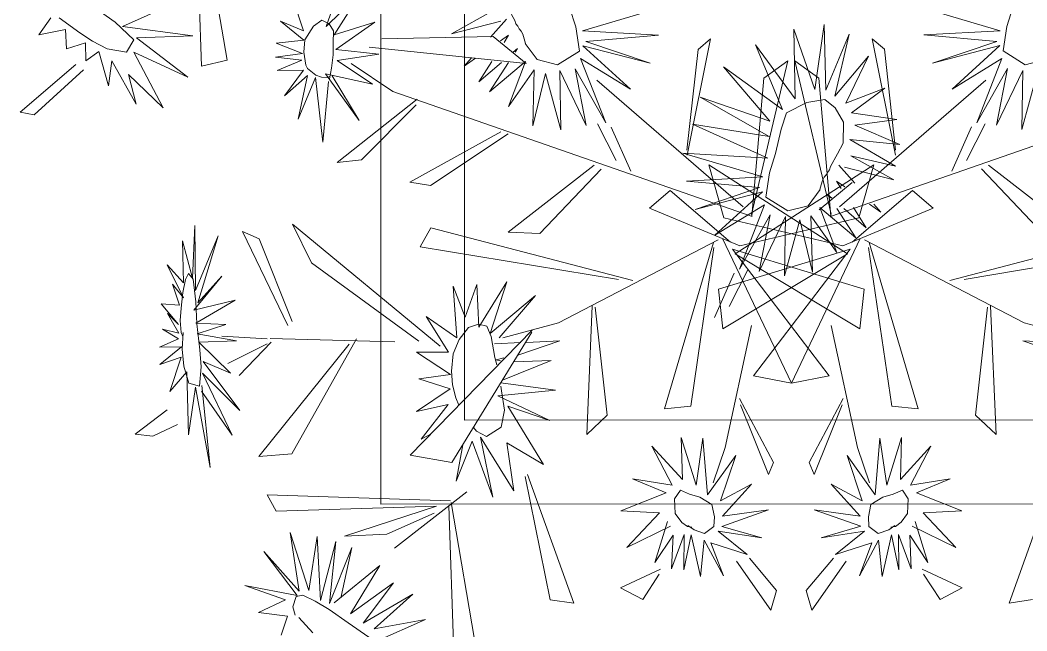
# Model space of a CAD drawing. Header units: inches. Extents: x -422522 to 22891, y -2973 to 414515.
# Drawn here: x 22813.83 to 22847.06, y 4749.01 to 4769.16 of the extents above; entities that cross this region are included whole.
import ezdxf

# ---------------------------------------------------------------- set-up
doc = ezdxf.new("R2010")
doc.units = ezdxf.units.IN
doc.header["$MEASUREMENT"] = 0
doc.layers.add('ARREDAMENTO', color=8, linetype='Continuous', lineweight=13)

msp = doc.modelspace()

# ---------------------------------------------------------------- linework, layer by layer
at = {"layer": 'ARREDAMENTO', "linetype": 'Continuous'}
for p, q in [((22819.81342, 4767.64494), (22819.61189, 4773.42235)), ((22819.69063, 4773.53408), (22820.66532, 4767.83432)), ((22824.46434, 4770.451), (22823.93009, 4768.94457)), ((22823.93009, 4768.94457), (22825.08971, 4770.09216)), ((22825.08971, 4770.09216), (22824.19865, 4768.67501)), ((22818.84039, 4769.67672), (22817.20689, 4768.94726)), ((22823.18203, 4768.80402), (22822.82911, 4769.88182)), ((22816.29218, 4769.56533), (22816.96974, 4769.0892)), ((22829.49191, 4769.49622), (22828.06784, 4768.70545)), ((22832.39287, 4768.80705), (22835.03403, 4769.58703)), ((22846.18279, 4768.80932), (22843.54137, 4769.58843)), ((22814.44532, 4768.67188), (22814.83789, 4769.2312)), ((22815.79669, 4768.73794), (22815.12312, 4769.23168)), ((22816.96974, 4769.0892), (22817.58051, 4768.50388)), ((22822.41953, 4769.1262), (22823.18203, 4768.80402)), ((22823.19544, 4768.49302), (22822.41953, 4769.1262)), ((22823.22688, 4768.50417), (22823.51409, 4768.96425)), ((22823.51409, 4768.96425), (22823.78425, 4769.15861)), ((22823.78425, 4769.15861), (22824.03609, 4769.03511)), ((22824.03609, 4769.03511), (22824.1722, 4768.80732)), ((22824.19865, 4768.67501), (22825.54464, 4769.08738)), ((22825.54464, 4769.08738), (22824.25224, 4768.19377)), ((22828.06784, 4768.70545), (22829.69558, 4769.12512)), ((22829.35384, 4768.5998), (22829.88695, 4769.19275)), ((22840.06399, 4766.86666), (22840.37608, 4769.01782)), ((22840.37608, 4769.01782), (22840.42682, 4766.85035)), ((22815.3305, 4768.84909), (22814.44532, 4768.67188)), ((22815.35833, 4768.21414), (22815.3305, 4768.84909)), ((22816.22145, 4768.46763), (22815.79669, 4768.73794)), ((22817.20689, 4768.94726), (22819.52942, 4768.63808)), ((22819.52942, 4768.63808), (22817.67176, 4768.57606)), ((22824.1722, 4768.80732), (22824.16053, 4768.40339)), ((22829.68574, 4768.47518), (22829.95713, 4768.66464)), ((22829.80398, 4768.42473), (22829.95713, 4768.66464)), ((22834.90881, 4768.66846), (22832.39287, 4768.80705)), ((22832.50065, 4768.45193), (22834.90881, 4768.66846)), ((22839.36637, 4768.86145), (22840.06399, 4766.86666)), ((22839.4139, 4766.55934), (22839.36637, 4768.86145)), ((22840.42682, 4766.85035), (22841.19598, 4768.69635)), ((22841.19598, 4768.69635), (22840.72455, 4766.6514)), ((22843.6669, 4768.66989), (22846.18279, 4768.80932)), ((22846.07513, 4768.45416), (22843.6669, 4768.66989)), ((22815.98335, 4768.41439), (22815.35833, 4768.21414)), ((22815.99783, 4767.81312), (22815.98335, 4768.41439)), ((22816.69865, 4768.21433), (22816.22145, 4768.46763)), ((22817.58051, 4768.50388), (22817.33741, 4768.09933)), ((22817.67176, 4768.57606), (22819.37105, 4767.28217)), ((22822.28215, 4768.40033), (22823.19544, 4768.49302)), ((22823.15368, 4768.06074), (22822.28215, 4768.40033)), ((22823.19914, 4768.09887), (22823.22688, 4768.50417)), ((22824.16053, 4768.40339), (22824.1636, 4768.01787)), ((22825.77227, 4768.53869), (22829.44362, 4768.61887)), ((22829.44362, 4768.61887), (22830.53265, 4767.72437)), ((22832.40198, 4768.3153), (22834.62429, 4767.73758)), ((22833.97703, 4766.88392), (22832.40198, 4768.3153)), ((22834.62429, 4767.73758), (22832.50065, 4768.45193)), ((22836.61533, 4768.54315), (22835.85071, 4764.70176)), ((22836.2127, 4768.19525), (22836.61533, 4768.54315)), ((22838.11055, 4768.3489), (22839.4139, 4766.55934)), ((22838.9937, 4766.21075), (22838.11055, 4768.3489)), ((22841.96042, 4768.54403), (22842.7263, 4764.70289)), ((22842.36316, 4768.19626), (22841.96042, 4768.54403)), ((22843.95173, 4767.73911), (22846.07513, 4768.45416)), ((22846.17384, 4768.31755), (22843.95173, 4767.73911)), ((22844.59926, 4766.88566), (22846.17384, 4768.31755)), ((22816.43149, 4768.11989), (22815.99783, 4767.81312)), ((22816.74529, 4766.99138), (22816.43149, 4768.11989)), ((22817.33741, 4768.09933), (22816.69865, 4768.21433)), ((22817.5852, 4768.0969), (22818.55155, 4766.26063)), ((22819.37105, 4767.28217), (22817.5852, 4768.0969)), ((22822.25881, 4767.93911), (22823.15368, 4768.06074)), ((22823.25907, 4767.6745), (22823.19914, 4768.09887)), ((22824.1636, 4768.01787), (22824.11218, 4767.57177)), ((22824.25224, 4768.19377), (22825.67483, 4768.03566)), ((22825.67483, 4768.03566), (22824.29707, 4767.82451)), ((22830.53265, 4767.72437), (22825.34931, 4768.26542)), ((22830.11023, 4768.10149), (22830.25351, 4768.22449)), ((22830.17189, 4768.09938), (22830.25351, 4768.22449)), ((22835.84482, 4764.87136), (22836.2127, 4768.19525)), ((22840.72455, 4766.6514), (22841.83172, 4767.97286)), ((22841.83172, 4767.97286), (22841.08561, 4766.42408)), ((22842.73213, 4764.87249), (22842.36316, 4768.19626)), ((22815.67338, 4767.69253), (22813.8295, 4766.11852)), ((22816.85323, 4767.81893), (22816.74529, 4766.99138)), ((22817.66402, 4766.39101), (22816.85323, 4767.81893)), ((22820.66532, 4767.83432), (22819.81342, 4767.64494)), ((22823.12795, 4767.83767), (22822.25881, 4767.93911)), ((22822.31504, 4767.49275), (22823.12795, 4767.83767)), ((22823.32163, 4767.56237), (22823.25907, 4767.6745)), ((22824.29707, 4767.82451), (22825.46625, 4767.04862)), ((22826.13259, 4766.80765), (22824.75765, 4767.72684)), ((22828.7338, 4767.91012), (22828.49277, 4767.64196)), ((22828.86738, 4767.90365), (22828.49277, 4767.64196)), ((22829.40174, 4767.79429), (22828.97688, 4767.12846)), ((22829.71855, 4767.76524), (22828.97688, 4767.12846)), ((22829.32303, 4766.79771), (22830.51279, 4767.79315)), ((22829.95145, 4767.76133), (22829.32303, 4766.79771)), ((22830.51279, 4767.79315), (22829.95061, 4766.31294)), ((22832.33327, 4767.88773), (22833.97703, 4766.88392)), ((22833.16102, 4765.76505), (22832.33327, 4767.88773)), ((22839.16929, 4767.82112), (22837.97592, 4762.75031)), ((22838.38398, 4767.24413), (22839.16929, 4767.82112)), ((22839.4067, 4767.82116), (22840.60173, 4762.75075)), ((22840.19219, 4767.24443), (22839.4067, 4767.82116)), ((22846.24269, 4767.89002), (22844.59926, 4766.88566)), ((22845.41564, 4765.76706), (22846.24269, 4767.89002)), ((22814.28735, 4766.03684), (22815.91999, 4767.51817)), ((22817.41039, 4767.36812), (22817.66402, 4766.39101)), ((22818.55155, 4766.26063), (22817.41039, 4767.36812)), ((22823.18051, 4767.50801), (22822.31504, 4767.49275)), ((22822.55192, 4766.66169), (22823.18051, 4767.50801)), ((22823.31831, 4767.32806), (22822.55192, 4766.66169)), ((22823.00979, 4765.89551), (22823.31831, 4767.32806)), ((22823.59183, 4767.34065), (22823.32163, 4767.56237)), ((22823.78014, 4767.2729), (22823.59183, 4767.34065)), ((22823.91086, 4767.39142), (22825.02096, 4765.85248)), ((22825.46625, 4767.04862), (22823.91086, 4767.39142)), ((22824.06239, 4767.31223), (22823.96942, 4767.26161)), ((22824.11218, 4767.57177), (22824.03732, 4767.21926)), ((22825.02096, 4765.85248), (22824.13194, 4767.31763)), ((22829.95061, 4766.31294), (22830.80324, 4767.5226)), ((22830.80324, 4767.5226), (22830.751, 4765.66569)), ((22830.751, 4765.66569), (22831.17014, 4767.3928)), ((22831.17014, 4767.3928), (22831.678, 4765.54423)), ((22831.64247, 4767.49985), (22832.51905, 4765.68583)), ((22831.678, 4765.54423), (22831.64247, 4767.49985)), ((22832.15507, 4767.55728), (22833.16102, 4765.76505)), ((22832.51905, 4765.68583), (22832.15507, 4767.55728)), ((22837.04932, 4767.62188), (22838.9937, 4766.21075)), ((22838.57756, 4765.82075), (22837.04932, 4767.62188)), ((22846.421, 4767.55962), (22845.41564, 4765.76706)), ((22846.05764, 4765.68805), (22846.421, 4767.55962)), ((22846.93362, 4767.50235), (22846.05764, 4765.68805)), ((22846.89874, 4765.54672), (22846.93362, 4767.50235)), ((22847.40599, 4767.39546), (22846.89874, 4765.54672)), ((22823.57612, 4767.26571), (22823.00979, 4765.89551)), ((22823.82785, 4765.13564), (22823.57612, 4767.26571)), ((22823.96942, 4767.26161), (22823.78014, 4767.2729)), ((22824.00587, 4767.13874), (22823.82785, 4765.13564)), ((22832.86903, 4767.17891), (22837.7022, 4762.99285)), ((22837.98045, 4762.69203), (22838.38398, 4767.24413)), ((22840.59722, 4762.69246), (22840.19219, 4767.24443)), ((22845.70717, 4767.18101), (22840.87537, 4762.99337)), ((22826.13259, 4766.80765), (22837.99632, 4762.67568)), ((22852.44373, 4766.81197), (22840.58136, 4762.67611)), ((22841.08561, 4766.42408), (22842.37578, 4766.91055)), ((22842.37578, 4766.91055), (22841.27208, 4766.10475)), ((22826.93927, 4766.54787), (22824.29063, 4764.45981)), ((22825.09952, 4764.54616), (22826.90265, 4766.36327)), ((22836.27954, 4766.61437), (22838.57756, 4765.82075)), ((22838.56045, 4765.31793), (22836.27954, 4766.61437)), ((22813.8295, 4766.11852), (22814.28735, 4766.03684)), ((22841.27208, 4766.10475), (22842.76919, 4765.8774)), ((22833.505, 4764.52526), (22832.88637, 4765.73785)), ((22833.99136, 4764.17024), (22833.33877, 4765.63232)), ((22838.51262, 4764.60621), (22836.02907, 4765.73075)), ((22836.02907, 4765.73075), (22838.56045, 4765.31793)), ((22842.76919, 4765.8774), (22841.38569, 4765.69137)), ((22841.38569, 4765.69137), (22842.87337, 4765.06028)), ((22844.58583, 4764.17198), (22845.23793, 4765.63428)), ((22845.07206, 4764.52715), (22845.6903, 4765.73995)), ((22829.69554, 4765.47218), (22826.69305, 4763.81395)), ((22827.37214, 4763.69676), (22829.94115, 4765.40336)), ((22841.22568, 4765.22299), (22842.73055, 4764.34427)), ((22842.87337, 4765.06028), (22841.22568, 4765.22299)), ((22835.7067, 4764.76482), (22838.51262, 4764.60621)), ((22838.34812, 4763.98571), (22835.7067, 4764.76482)), ((22841.24885, 4764.67584), (22842.67319, 4763.88553)), ((22842.73055, 4764.34427), (22841.24885, 4764.67584)), ((22824.29063, 4764.45981), (22825.09952, 4764.54616)), ((22832.78111, 4764.37522), (22829.93797, 4762.16642)), ((22836.56308, 4764.38847), (22837.06112, 4762.63786)), ((22841.14173, 4761.44829), (22836.56308, 4764.38847)), ((22837.43635, 4761.44768), (22842.01403, 4764.38937)), ((22841.38722, 4763.77945), (22840.85391, 4764.37223)), ((22842.67319, 4763.88553), (22841.04531, 4764.30467)), ((22842.01403, 4764.38937), (22841.51656, 4762.63859)), ((22845.79601, 4764.37736), (22848.63987, 4762.16949)), ((22830.9907, 4762.11345), (22833.00961, 4764.2464)), ((22835.83223, 4763.84629), (22838.34812, 4763.98571)), ((22847.58716, 4762.11617), (22845.56754, 4764.24846)), ((22826.69305, 4763.81395), (22827.37214, 4763.69676)), ((22838.24046, 4763.63055), (22835.83223, 4763.84629)), ((22841.29744, 4763.7985), (22840.2087, 4762.90364)), ((22840.93713, 4763.60424), (22840.78391, 4763.8441)), ((22841.05537, 4763.65473), (22840.78391, 4763.8441)), ((22834.61036, 4762.95187), (22835.29301, 4763.5385)), ((22835.29301, 4763.5385), (22837.28293, 4761.82865)), ((22836.11706, 4762.91551), (22838.24046, 4763.63055)), ((22838.33917, 4763.49395), (22836.11706, 4762.91551)), ((22836.76459, 4762.06206), (22838.33917, 4763.49395)), ((22840.56933, 4763.27877), (22840.48768, 4763.40385)), ((22840.63099, 4763.2809), (22840.48768, 4763.40385)), ((22843.28438, 4763.53981), (22841.29502, 4761.82931)), ((22843.96722, 4762.9534), (22843.28438, 4763.53981)), ((22838.40802, 4763.06641), (22836.76459, 4762.06206)), ((22837.58097, 4760.94346), (22838.40802, 4763.06641)), ((22841.33958, 4762.97393), (22841.76466, 4762.30824)), ((22841.87391, 4763.08347), (22842.24861, 4762.8219)), ((22842.00749, 4763.08998), (22842.24861, 4762.8219)), ((22837.59063, 4761.71184), (22834.61036, 4762.95187)), ((22838.58633, 4762.73602), (22837.58097, 4760.94346)), ((22838.22297, 4760.86445), (22838.58633, 4762.73602)), ((22839.09895, 4762.67875), (22838.22297, 4760.86445)), ((22839.06407, 4760.72312), (22839.09895, 4762.67875)), ((22839.93817, 4762.70178), (22839.99102, 4760.84489)), ((22840.7912, 4761.4924), (22839.93817, 4762.70178)), ((22840.22854, 4762.97243), (22840.7912, 4761.4924)), ((22841.41862, 4761.97738), (22840.22854, 4762.97243)), ((22840.78988, 4762.94079), (22841.41862, 4761.97738)), ((22840.98736, 4761.71239), (22843.96722, 4762.9534)), ((22841.02279, 4762.94478), (22841.76466, 4762.30824)), ((22819.51514, 4760.6483), (22819.60086, 4762.38421)), ((22819.60086, 4762.38421), (22819.62255, 4760.23625)), ((22822.81922, 4762.42503), (22827.6956, 4758.39888)), ((22823.44485, 4761.14777), (22822.81922, 4762.42503)), ((22837.06112, 4762.63786), (22840.98736, 4761.71239)), ((22841.51656, 4762.63859), (22837.59063, 4761.71184)), ((22839.57132, 4762.57186), (22839.06407, 4760.72312)), ((22839.99102, 4760.84489), (22839.57132, 4762.57186)), ((22819.62255, 4760.23625), (22820.3654, 4762.03631)), ((22820.3654, 4762.03631), (22819.69143, 4759.83415)), ((22821.17555, 4762.18889), (22821.72619, 4761.94441)), ((22822.66256, 4759.07958), (22821.17555, 4762.18889)), ((22827.04072, 4761.68322), (22827.39311, 4762.30289)), ((22827.39311, 4762.30289), (22834.06053, 4760.56377)), ((22829.93797, 4762.16642), (22830.9907, 4762.11345)), ((22851.18468, 4762.3068), (22844.51784, 4760.56549)), ((22819.19394, 4761.87156), (22819.51514, 4760.6483)), ((22819.22019, 4760.49532), (22819.19394, 4761.87156)), ((22821.72619, 4761.94441), (22822.80504, 4759.21381)), ((22833.58413, 4760.60296), (22827.04072, 4761.68322)), ((22831.59865, 4759.16449), (22836.86854, 4761.91367)), ((22836.71514, 4761.82553), (22835.10337, 4756.32934)), ((22835.97019, 4756.42019), (22836.73602, 4761.65125)), ((22837.01869, 4761.94881), (22839.28993, 4757.18255)), ((22841.55923, 4761.94956), (22839.28955, 4757.18255)), ((22846.98017, 4759.16701), (22841.70938, 4761.91446)), ((22842.60954, 4756.42128), (22841.84199, 4761.65208)), ((22841.86282, 4761.82637), (22843.47638, 4756.33071)), ((22844.99422, 4760.60483), (22851.53728, 4761.68724)), ((22841.22672, 4761.60595), (22836.8861, 4760.28256)), ((22837.03252, 4758.97545), (22841.14173, 4761.44829)), ((22837.35131, 4761.60532), (22841.69236, 4760.28335)), ((22840.53809, 4757.42609), (22837.35131, 4761.60532)), ((22841.54637, 4758.97619), (22837.43635, 4761.44768)), ((22838.0413, 4757.42568), (22841.22672, 4761.60595)), ((22818.67935, 4761.08177), (22819.22019, 4760.49532)), ((22819.22664, 4759.99739), (22818.67935, 4761.08177)), ((22826.98696, 4758.5693), (22823.44485, 4761.14777)), ((22820.48991, 4760.7111), (22819.56543, 4759.58598)), ((22819.69143, 4759.83415), (22820.48991, 4760.7111)), ((22836.75116, 4759.34838), (22837.40326, 4760.81067)), ((22837.23739, 4759.70355), (22837.85563, 4760.91635)), ((22818.85806, 4760.44547), (22819.22664, 4759.99739)), ((22819.09485, 4759.75309), (22818.85806, 4760.44547)), ((22828.12697, 4760.38156), (22828.51869, 4759.35884)), ((22828.24352, 4758.67436), (22828.12697, 4760.38156)), ((22828.51869, 4759.35884), (22828.90876, 4760.43371)), ((22828.90876, 4760.43371), (22828.97551, 4759.02162)), ((22828.97551, 4759.02162), (22829.89261, 4760.51882)), ((22829.89261, 4760.51882), (22829.35207, 4758.81684)), ((22829.35207, 4758.81684), (22830.84272, 4760.06828)), ((22830.84272, 4760.06828), (22829.64302, 4758.6748)), ((22836.8861, 4760.28256), (22837.03252, 4758.97545)), ((22841.69236, 4760.28335), (22841.54637, 4758.97619)), ((22818.48289, 4759.80089), (22819.09485, 4759.75309)), ((22819.05283, 4759.1171), (22818.48289, 4759.80089)), ((22819.56543, 4759.58598), (22820.92843, 4759.91732)), ((22820.92843, 4759.91732), (22819.63069, 4759.16202)), ((22832.7124, 4759.73188), (22832.53286, 4755.48448)), ((22833.21189, 4756.11777), (22832.81785, 4759.68729)), ((22845.36794, 4756.11976), (22845.7608, 4759.68942)), ((22845.86624, 4759.73404), (22846.04717, 4755.4867)), ((22818.69095, 4759.479), (22819.05283, 4759.1171)), ((22819.07023, 4758.8237), (22818.69095, 4759.479)), ((22827.2362, 4759.37617), (22828.24352, 4758.67436)), ((22827.97305, 4758.20692), (22827.2362, 4759.37617)), ((22819.63069, 4759.16202), (22820.61921, 4759.11748)), ((22820.61921, 4759.11748), (22819.67452, 4758.80571)), ((22828.32275, 4758.62415), (22828.63106, 4759.02085)), ((22828.63106, 4759.02085), (22828.96176, 4759.12895)), ((22828.96176, 4759.12895), (22829.23136, 4759.05453)), ((22829.23136, 4759.05453), (22829.37614, 4758.71475)), ((22831.59865, 4759.16449), (22829.76549, 4758.67017)), ((22837.10318, 4755.05409), (22837.97002, 4759.07929)), ((22841.47699, 4755.05481), (22840.60883, 4759.07972)), ((22846.98017, 4759.16701), (22848.8135, 4758.67329)), ((22818.52679, 4758.95913), (22819.07023, 4758.8237)), ((22819.0629, 4758.6411), (22818.52679, 4758.95913)), ((22819.67452, 4758.80571), (22820.96837, 4758.57255)), ((22821.9903, 4758.64038), (22820.49052, 4758.72897)), ((22822.08396, 4758.65351), (22826.19959, 4758.54539)), ((22826.7096, 4754.80737), (22830.73066, 4758.92643)), ((22830.72138, 4758.85961), (22828.08574, 4754.56052)), ((22829.37614, 4758.71475), (22829.50464, 4758.03124)), ((22818.4272, 4758.37069), (22819.0629, 4758.6411)), ((22819.15854, 4758.37984), (22818.4272, 4758.37069)), ((22818.44001, 4757.79086), (22819.15854, 4758.37984)), ((22820.96837, 4758.57255), (22819.72772, 4758.5368)), ((22819.72772, 4758.5368), (22820.77657, 4757.50879)), ((22821.98081, 4758.48132), (22820.69152, 4757.82991)), ((22821.06483, 4757.43091), (22822.11562, 4758.52697)), ((22824.69126, 4758.46338), (22821.70982, 4754.75457)), ((22822.80194, 4754.85116), (22824.93191, 4758.64622)), ((22828.12283, 4758.1492), (22828.32275, 4758.62415)), ((22830.35891, 4758.51693), (22829.48588, 4758.48059)), ((22830.25645, 4758.1013), (22831.64817, 4758.57062)), ((22830.54956, 4758.52489), (22831.64817, 4758.57062)), ((22848.02948, 4758.52776), (22846.93085, 4758.57312)), ((22848.32273, 4758.10426), (22846.93085, 4758.57312)), ((22819.14793, 4758.03228), (22818.44001, 4757.79086)), ((22818.77249, 4756.90658), (22819.14793, 4758.03228)), ((22826.9183, 4758.20292), (22827.97305, 4758.20692)), ((22828.03632, 4757.46205), (22826.9183, 4758.20292)), ((22828.07038, 4757.57737), (22828.12283, 4758.1492)), ((22829.56571, 4757.78624), (22829.50464, 4758.03124)), ((22829.79282, 4758.0109), (22829.54964, 4757.94836)), ((22819.87491, 4757.88942), (22821.08737, 4756.28037)), ((22820.77657, 4757.50879), (22819.87491, 4757.88942)), ((22829.54964, 4757.94836), (22829.68902, 4757.92064)), ((22829.7518, 4757.27812), (22831.35894, 4757.92843)), ((22830.12442, 4757.88597), (22831.35894, 4757.92843)), ((22819.33024, 4757.55673), (22818.77249, 4756.90658)), ((22819.38997, 4755.4723), (22819.33024, 4757.55673)), ((22819.84491, 4757.51435), (22820.82762, 4755.46707)), ((22821.08737, 4756.28037), (22819.84491, 4757.51435)), ((22826.99732, 4757.3249), (22828.03632, 4757.46205)), ((22828.03002, 4756.98913), (22826.99732, 4757.3249)), ((22828.10059, 4757.12032), (22828.07038, 4757.57737)), ((22839.28955, 4757.18255), (22838.0413, 4757.42568)), ((22839.28993, 4757.18255), (22840.53809, 4757.42609)), ((22819.62288, 4757.04636), (22819.38997, 4755.4723)), ((22820.10371, 4754.39227), (22819.62288, 4757.04636)), ((22819.82351, 4757.09664), (22820.10371, 4754.39227)), ((22828.20929, 4756.69102), (22828.10059, 4757.12032)), ((22829.69611, 4757.18729), (22831.50523, 4756.94725)), ((22829.70244, 4757.07987), (22829.72518, 4756.92585)), ((22820.82762, 4755.46707), (22819.8165, 4756.90975)), ((22826.91484, 4756.23935), (22828.03002, 4756.98913)), ((22828.31742, 4756.45436), (22828.20929, 4756.69102)), ((22831.50523, 4756.94725), (22829.60377, 4756.75604)), ((22829.60377, 4756.75604), (22831.31943, 4755.94464)), ((22829.72518, 4756.92585), (22829.81785, 4756.28735)), ((22837.58212, 4756.66866), (22838.70027, 4754.55674)), ((22840.99752, 4756.66922), (22839.88007, 4754.55693)), ((22827.96218, 4756.47675), (22826.91484, 4756.23935)), ((22827.07176, 4755.32839), (22827.96218, 4756.47675)), ((22829.92586, 4756.42144), (22831.10355, 4754.4976)), ((22831.31943, 4755.94464), (22829.92586, 4756.42144)), ((22835.10337, 4756.32934), (22835.97019, 4756.42019)), ((22838.53431, 4754.16271), (22837.61295, 4756.45991)), ((22840.04616, 4754.16296), (22840.96676, 4756.46046)), ((22843.47638, 4756.33071), (22842.60954, 4756.42128)), ((22818.68434, 4756.296), (22817.62487, 4755.49832)), ((22829.81785, 4756.28735), (22829.70522, 4755.7281)), ((22832.53286, 4755.48448), (22833.21189, 4756.11777)), ((22846.04717, 4755.4867), (22845.36794, 4756.11976)), ((22818.21258, 4755.43255), (22819.02009, 4755.81781)), ((22828.79138, 4755.71149), (22828.8916, 4755.59984)), ((22829.70522, 4755.7281), (22829.22871, 4755.418)), ((22817.62487, 4755.49832), (22818.21258, 4755.43255)), ((22827.39609, 4755.5106), (22827.07176, 4755.32839)), ((22829.22871, 4755.418), (22828.8916, 4755.59984)), ((22829.02574, 4755.39791), (22829.43795, 4753.41899)), ((22830.12715, 4753.62423), (22829.02574, 4755.39791)), ((22835.65771, 4755.38152), (22835.69266, 4753.99459)), ((22836.14378, 4753.81266), (22835.65771, 4755.38152)), ((22836.37297, 4755.36091), (22836.14378, 4753.81266)), ((22836.52562, 4753.49062), (22836.37297, 4755.36091)), ((22842.05506, 4753.49152), (22842.2071, 4755.36187)), ((22842.2071, 4755.36187), (22842.4368, 4753.81369)), ((22842.4368, 4753.81369), (22842.92236, 4755.38272)), ((22842.92236, 4755.38272), (22842.88786, 4753.99577)), ((22828.75589, 4755.26857), (22828.22399, 4753.94)), ((22828.44541, 4755.14721), (22828.22399, 4753.94)), ((22829.43795, 4753.41899), (22828.75589, 4755.26857)), ((22829.89591, 4755.2142), (22830.12715, 4753.62423)), ((22831.10355, 4754.4976), (22829.89591, 4755.2142)), ((22834.6823, 4755.09455), (22835.35748, 4753.81025)), ((22835.69266, 4753.99459), (22834.6823, 4755.09455)), ((22837.10318, 4755.05409), (22836.70568, 4753.89159)), ((22841.47699, 4755.05481), (22841.87487, 4753.89244)), ((22842.88786, 4753.99577), (22843.89786, 4755.09606)), ((22843.89786, 4755.09606), (22843.2231, 4753.81154)), ((22821.70982, 4754.75457), (22822.80194, 4754.85116)), ((22828.08574, 4754.56052), (22826.7096, 4754.80737)), ((22837.4516, 4754.78804), (22836.52562, 4753.49062)), ((22836.94822, 4753.30062), (22837.4516, 4754.78804)), ((22841.12866, 4754.78865), (22842.05506, 4753.49152)), ((22841.63253, 4753.30139), (22841.12866, 4754.78865)), ((22838.70027, 4754.55674), (22838.53431, 4754.16271)), ((22839.88007, 4754.55693), (22840.04616, 4754.16296)), ((22830.4994, 4754.10096), (22831.33278, 4750.03203)), ((22832.10641, 4749.91627), (22830.58222, 4754.16018)), ((22834.045, 4754.01893), (22835.15846, 4753.56024)), ((22835.35748, 4753.81025), (22834.045, 4754.01893)), ((22843.2231, 4753.81154), (22844.53552, 4754.02065)), ((22844.53552, 4754.02065), (22843.4222, 4753.56159)), ((22846.47544, 4749.91862), (22847.99824, 4754.16304)), ((22837.97654, 4753.84376), (22836.94822, 4753.30062)), ((22837.01707, 4752.79004), (22837.97654, 4753.84376)), ((22840.60403, 4753.84419), (22841.63253, 4753.30139)), ((22841.56385, 4752.79078), (22840.60403, 4753.84419)), ((22821.98277, 4753.49167), (22822.28686, 4752.95243)), ((22828.04242, 4753.29433), (22821.98277, 4753.49167)), ((22826.18317, 4751.73082), (22828.57265, 4753.59352)), ((22835.15846, 4753.56024), (22833.66058, 4752.96883)), ((22843.4222, 4753.56159), (22844.92028, 4752.97067)), ((22822.28686, 4752.95243), (22827.57553, 4753.11729)), ((22827.57553, 4753.11729), (22824.5427, 4752.13105)), ((22828.18425, 4747.34807), (22827.98272, 4753.12548)), ((22828.06146, 4753.23721), (22829.03614, 4747.53745)), ((22825.93568, 4752.19824), (22827.49822, 4752.89437)), ((22833.66058, 4752.96883), (22834.94042, 4752.89826)), ((22834.94042, 4752.89826), (22833.8566, 4751.75862)), ((22836.99219, 4752.45384), (22838.53715, 4753.00197)), ((22838.53715, 4753.00197), (22837.01707, 4752.79004)), ((22840.04369, 4753.00222), (22841.56385, 4752.79078)), ((22841.58884, 4752.45459), (22840.04369, 4753.00222)), ((22844.92028, 4752.97067), (22843.64046, 4752.89969)), ((22843.64046, 4752.89969), (22844.72465, 4751.76041)), ((22833.8566, 4751.75862), (22835.30243, 4752.45737)), ((22835.20293, 4752.61376), (22834.78366, 4751.26188)), ((22838.31105, 4752.0697), (22836.99219, 4752.45384)), ((22840.2701, 4752.07002), (22841.58884, 4752.45459)), ((22844.72465, 4751.76041), (22843.27859, 4752.45868)), ((22843.37805, 4752.6151), (22843.79776, 4751.26336)), ((22822.74115, 4752.24828), (22823.36336, 4750.33762)), ((22823.04199, 4750.31695), (22822.74115, 4752.24828)), ((22823.36336, 4750.33762), (22823.63408, 4752.11832)), ((22823.63408, 4752.11832), (22823.75001, 4750.00357)), ((22824.5427, 4752.13105), (22825.93568, 4752.19824)), ((22834.78366, 4751.26188), (22835.38342, 4752.1646)), ((22835.33153, 4751.05235), (22835.75355, 4752.1816)), ((22835.38342, 4752.1646), (22835.33153, 4751.05235)), ((22835.75355, 4752.1816), (22835.74234, 4751.01392)), ((22835.74234, 4751.01392), (22835.97975, 4752.17584)), ((22835.97975, 4752.17584), (22836.2907, 4750.79858)), ((22836.8737, 4752.29215), (22838.31105, 4752.0697)), ((22837.82925, 4751.52212), (22836.8737, 4752.29215)), ((22841.70738, 4752.29294), (22840.2701, 4752.07002)), ((22840.75208, 4751.5226), (22841.70738, 4752.29294)), ((22842.60137, 4752.17692), (22842.29087, 4750.79957)), ((22842.83916, 4751.01508), (22842.60137, 4752.17692)), ((22842.82757, 4752.18276), (22842.83916, 4751.01508)), ((22843.24996, 4751.05365), (22842.82757, 4752.18276)), ((22843.1977, 4752.16588), (22843.24996, 4751.05365)), ((22843.79776, 4751.26336), (22843.1977, 4752.16588)), ((22823.75001, 4750.00357), (22824.25509, 4751.95424)), ((22824.25509, 4751.95424), (22824.03728, 4749.90892)), ((22824.03728, 4749.90892), (22824.78144, 4751.7611)), ((22824.78144, 4751.7611), (22824.42315, 4750.13829)), ((22836.2907, 4750.79858), (22836.41632, 4751.99278)), ((22836.41632, 4751.99278), (22837.04621, 4750.82215)), ((22836.63398, 4751.91001), (22837.82925, 4751.52212)), ((22837.04621, 4750.82215), (22836.63398, 4751.91001)), ((22841.94722, 4751.91088), (22840.75208, 4751.5226)), ((22842.16486, 4751.99372), (22841.53536, 4750.82288)), ((22841.53536, 4750.82288), (22841.94722, 4751.91088)), ((22842.29087, 4750.79957), (22842.16486, 4751.99372)), ((22821.87443, 4751.62609), (22823.04199, 4750.31695)), ((22822.97217, 4750.17716), (22821.87443, 4751.62609)), ((22838.80255, 4750.33713), (22837.90435, 4751.39899)), ((22839.77917, 4750.33729), (22840.67702, 4751.39945)), ((22824.19211, 4749.92527), (22825.70047, 4751.15643)), ((22825.70047, 4751.15643), (22824.73656, 4749.56884)), ((22834.96829, 4751.04174), (22833.65455, 4750.42363)), ((22837.48187, 4751.30751), (22838.61262, 4749.68916)), ((22841.09954, 4751.30811), (22839.96932, 4749.68938)), ((22843.61321, 4751.04316), (22844.92714, 4750.42548)), ((22834.38389, 4750.03468), (22834.9303, 4750.87466)), ((22844.19793, 4750.03629), (22843.65124, 4750.87609)), ((22821.24624, 4750.49811), (22822.97217, 4750.17716)), ((22822.59059, 4750.03051), (22821.24624, 4750.49811)), ((22824.73656, 4749.56884), (22826.15934, 4750.58531)), ((22826.15934, 4750.58531), (22825.15864, 4749.2636)), ((22833.65455, 4750.42363), (22834.38389, 4750.03468)), ((22844.92714, 4750.42548), (22844.19793, 4750.03629)), ((22821.69708, 4749.61432), (22822.59059, 4750.03051)), ((22822.83476, 4749.79813), (22822.93737, 4750.13977)), ((22822.93737, 4750.13977), (22823.16511, 4750.18784)), ((22823.16511, 4750.18784), (22823.5684, 4749.98514)), ((22825.15864, 4749.2636), (22826.79613, 4750.21876)), ((22826.79613, 4750.21876), (22825.51283, 4749.0701)), ((22831.33278, 4750.03203), (22832.10641, 4749.91627)), ((22838.61262, 4749.68916), (22838.80255, 4750.33713)), ((22839.96932, 4749.68938), (22839.77917, 4750.33729)), ((22847.24904, 4750.03464), (22846.47544, 4749.91862)), ((22822.90434, 4749.5261), (22822.83476, 4749.79813)), ((22823.5684, 4749.98514), (22824.03628, 4749.71378)), ((22824.03628, 4749.71378), (22824.66301, 4749.26846)), ((22822.65452, 4749.48506), (22821.69708, 4749.61432)), ((22822.44992, 4748.86236), (22822.65452, 4749.48506)), ((22823.49395, 4748.93481), (22823.02943, 4749.44053)), ((22825.51283, 4749.0701), (22827.21122, 4749.37985)), ((22827.21122, 4749.37985), (22825.57772, 4748.65039)), ((22824.66301, 4749.26846), (22825.34057, 4748.79233))]:
    msp.add_line(p, q, dxfattribs=at)
at = {"layer": 'ARREDAMENTO', "elevation": -27.27667}
for points in [[(22825.73247, 4753.18944), (22825.70974, 4891.77351), (22858.04602, 4891.77882), (22858.06875, 4753.19475)], [(22828.50369, 4755.96158), (22828.48187, 4889.00229), (22855.27479, 4889.00668), (22855.29661, 4755.96597)]]:
    msp.add_lwpolyline(points, close=True, dxfattribs=at)
at = {"layer": 'ARREDAMENTO', "linetype": 'Continuous'}
for points in [[(22830.16148, 4769.15195), (22829.92476, 4769.56657), (22829.73613, 4769.91597), (22829.72535, 4770.60859), (22830.00085, 4771.08074), (22830.34527, 4771.35891), (22830.93381, 4771.26598), (22831.60669, 4770.91954), (22831.78802, 4770.38753), (22831.96934, 4769.57816), (22832.16945, 4768.94361), (22832.29659, 4768.1387), (22831.56764, 4767.68332), (22830.89745, 4767.85657), (22830.50077, 4768.38917)], [(22848.41407, 4769.15494), (22848.65066, 4769.56964), (22848.83917, 4769.91911), (22848.84972, 4770.61173), (22848.57406, 4771.08379), (22848.22955, 4771.36184), (22847.64105, 4771.26872), (22846.96828, 4770.92206), (22846.78712, 4770.38999), (22846.60607, 4769.58056), (22846.40617, 4768.94595), (22846.2793, 4768.14099), (22847.00839, 4767.68585), (22847.67852, 4767.85932), (22848.07503, 4768.39205)], [(22830.16148, 4769.15195), (22830.19454, 4769.03592), (22830.2599, 4768.95716), (22830.30453, 4768.87687), (22830.3714, 4768.79952), (22830.42464, 4768.69151), (22830.46968, 4768.54419), (22830.51204, 4768.3915), (22830.50077, 4768.38917)], [(22840.5794, 4764.33134), (22840.81599, 4764.74604), (22841.0045, 4765.09551), (22841.01505, 4765.78813), (22840.73939, 4766.26018), (22840.39488, 4766.53824), (22839.80638, 4766.44512), (22839.13361, 4766.09846), (22838.95245, 4765.56639), (22838.7714, 4764.75696), (22838.5715, 4764.12235), (22838.44463, 4763.31739), (22839.17372, 4762.86225), (22839.84385, 4763.03572), (22840.24036, 4763.56845)], [(22840.5794, 4764.33134), (22840.54638, 4764.2153), (22840.48104, 4764.13652), (22840.43644, 4764.05621), (22840.3696, 4763.97884), (22840.31639, 4763.87081), (22840.2714, 4763.72348), (22840.22909, 4763.57078), (22840.24036, 4763.56845)], [(22819.20233, 4758.71698), (22819.14378, 4758.84672), (22819.11766, 4759.25215), (22819.15107, 4759.65345), (22819.19717, 4760.16846), (22819.28774, 4760.59595), (22819.38469, 4760.80286), (22819.53919, 4760.61549), (22819.62491, 4759.85938), (22819.65943, 4759.13828), (22819.75852, 4758.27913), (22819.8024, 4757.71474), (22819.75467, 4757.08262), (22819.40252, 4757.1809), (22819.23521, 4757.74001), (22819.18064, 4758.30356), (22819.20765, 4758.85608)], [(22836.00368, 4752.42974), (22835.85663, 4752.4477), (22835.67112, 4752.58572), (22835.45215, 4752.8736), (22835.43582, 4753.3648), (22835.62531, 4753.64339), (22835.92621, 4753.52024), (22836.26915, 4753.41793), (22836.66639, 4753.17903), (22836.74922, 4752.76922), (22836.73028, 4752.45106), (22836.42808, 4752.21654), (22836.07606, 4752.34161), (22835.87609, 4752.47849)], [(22842.57735, 4752.43082), (22842.7244, 4752.44883), (22842.90986, 4752.58691), (22843.12874, 4752.87486), (22843.14491, 4753.36607), (22842.95532, 4753.64459), (22842.65447, 4753.52134), (22842.31156, 4753.41892), (22841.9144, 4753.17989), (22841.8317, 4752.77005), (22841.85075, 4752.4519), (22842.15303, 4752.21748), (22842.505, 4752.34266), (22842.70493, 4752.47961)]]:
    msp.add_lwpolyline(points, dxfattribs=at)

doc.saveas('drawing.dxf')
